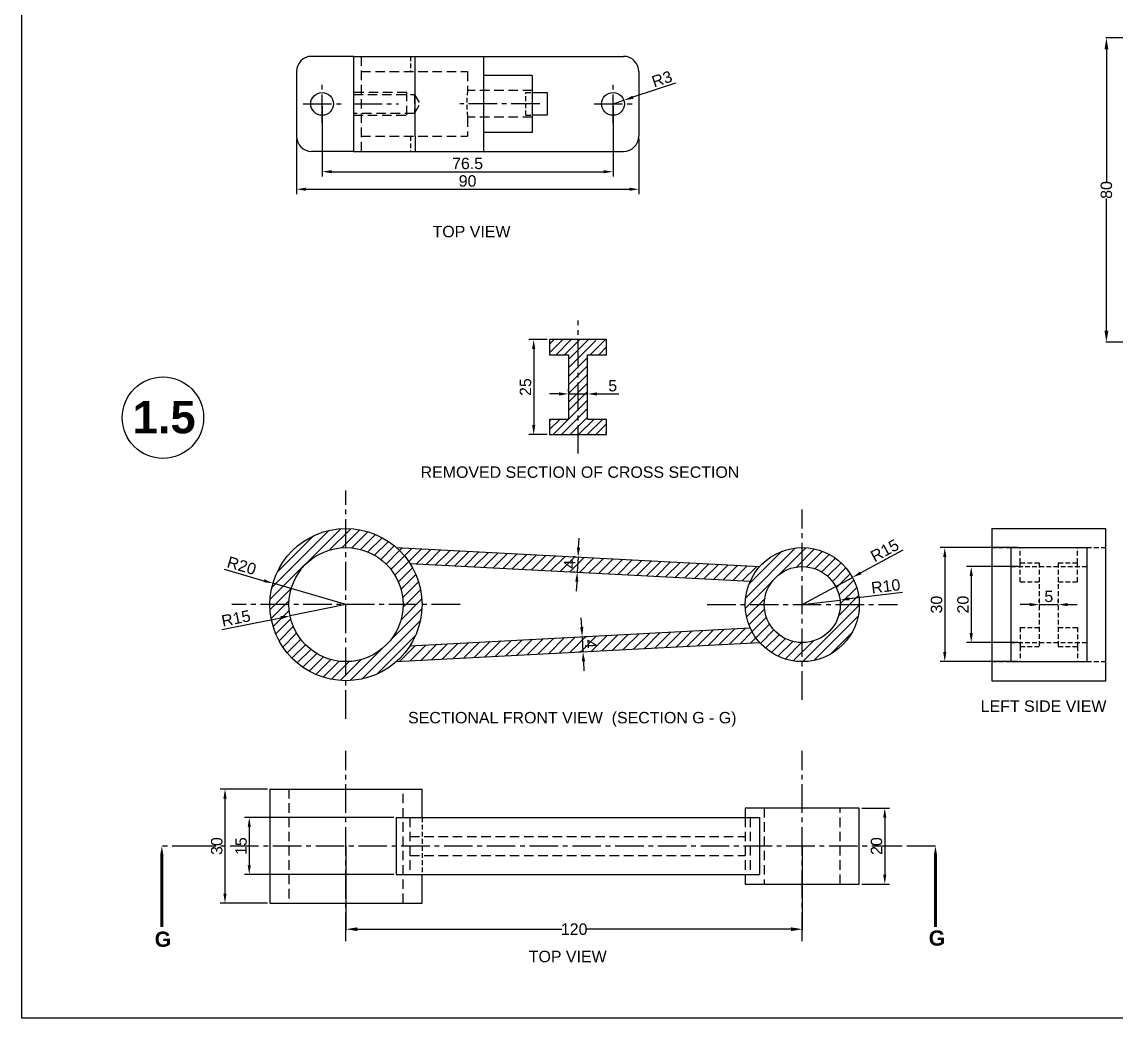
# Model space of a CAD drawing. Header units: inches. Extents: x 24 to 2004, y 12 to 434.
# Drawn here: x 1410.4 to 1698.1, y 11.9 to 273.8 of the extents above; entities that cross this region are included whole.
import ezdxf

# ---------------------------------------------------------------- set-up
doc = ezdxf.new("R2010")
doc.units = ezdxf.units.IN
doc.header["$LTSCALE"] = 10
doc.header["$MEASUREMENT"] = 0
for name, pattern in [('CENTER2', [1.125, 0.75, -0.125, 0.125, -0.125]), ('HIDDEN', [0.375, 0.25, -0.125]), ('HIDDEN2', [0.1875, 0.125, -0.0625])]:
    doc.linetypes.add(name, pattern=pattern)
doc.styles.get("Standard").update_dxf_attribs({"font": 'arial.ttf'})
doc.dimstyles.new('ISO-25', dxfattribs={"dimtxt": 3, "dimasz": 2.5, "dimexe": 1.25, "dimexo": 0.625, "dimtad": 1, "dimdsep": 46, "dimtxsty": 'Standard', "dimcen": 2.5, "dimclrd": 3, "dimclre": 3, "dimclrt": 3, "dimadec": 0, "dimazin": 0, "dimtfac": 1, "dimtmove": 0, "dimatfit": 3, "dimfxl": 1, "dimarcsym": 0})
doc.dimstyles.get("Standard").update_dxf_attribs({"dimtxt": 3, "dimasz": 3, "dimexe": 0.18, "dimexo": 0.0625, "dimgap": 0.09, "dimtad": 0, "dimtoh": 1, "dimdec": 0, "dimzin": 0, "dimdsep": 46, "dimtxsty": 'Standard', "dimcen": 0.09, "dimclrd": 3, "dimclre": 3, "dimclrt": 3, "dimadec": 0, "dimazin": 0, "dimtfac": 1, "dimtdec": 0, "dimtofl": 0, "dimtmove": 0, "dimatfit": 3, "dimfxl": 1, "dimtfillclr": 256, "dimtolj": 1, "dimtzin": 0, "dimarcsym": 0})

# ---------------------------------------------------------------- blocks, each defined once
blk = doc.blocks.new('*D93')
at = {"color": 3, "lineweight": -2, "transparency": 16777216}
for p, q in [((1582.25, 257.73), (1571.04, 254.02)), ((1565.82, 252.29), (1568.67, 253.23))]:
    blk.add_line(p, q, dxfattribs=at)
at = {"color": 3, "transparency": 16777216}
blk.add_solid([(1570.91, 254.41), (1571.17, 253.62), (1568.67, 253.23)], dxfattribs=at)
at = {"layer": 'Defpoints', "color": 0, "transparency": 16777216}
for p in [(1568.67, 253.23), (1565.82, 252.29)]:
    blk.add_point(p, dxfattribs=at)
at = {"color": 3, "transparency": 16777216, "insert": (1578.68, 258.82), "char_height": 3, "attachment_point": 5, "rotation": 18.3329}
blk.add_mtext('R3', dxfattribs=at)
blk = doc.blocks.new('*D94')
at = {"color": 3, "lineweight": -2, "transparency": 16777216}
for p, q in [((1482.57, 243.16), (1482.57, 228.59)), ((1572.57, 243.16), (1572.57, 228.59)), ((1485.07, 229.84), (1570.07, 229.84))]:
    blk.add_line(p, q, dxfattribs=at)
at = {"color": 3, "transparency": 16777216}
for points in [[(1485.07, 230.26), (1485.07, 229.42), (1482.57, 229.84)], [(1570.07, 230.26), (1570.07, 229.42), (1572.57, 229.84)]]:
    blk.add_solid(points, dxfattribs=at)
at = {"layer": 'Defpoints', "color": 0, "transparency": 16777216}
for p in [(1482.57, 243.79), (1572.57, 243.79), (1572.57, 229.84)]:
    blk.add_point(p, dxfattribs=at)
at = {"color": 3, "transparency": 16777216, "insert": (1527.57, 232), "char_height": 3, "attachment_point": 5}
blk.add_mtext('90', dxfattribs=at)
blk = doc.blocks.new('*D95')
at = {"color": 3, "lineweight": -2, "transparency": 16777216}
for p, q in [((1489.32, 251.66), (1489.32, 233.2)), ((1565.82, 251.66), (1565.82, 233.2)), ((1491.82, 234.45), (1563.32, 234.45))]:
    blk.add_line(p, q, dxfattribs=at)
at = {"color": 3, "transparency": 16777216}
for points in [[(1491.82, 234.87), (1491.82, 234.04), (1489.32, 234.45)], [(1563.32, 234.87), (1563.32, 234.04), (1565.82, 234.45)]]:
    blk.add_solid(points, dxfattribs=at)
at = {"layer": 'Defpoints', "color": 0, "transparency": 16777216}
for p in [(1489.32, 252.29), (1565.82, 252.29), (1565.82, 234.45)]:
    blk.add_point(p, dxfattribs=at)
at = {"color": 3, "transparency": 16777216, "insert": (1527.57, 236.61), "char_height": 3, "attachment_point": 5}
blk.add_mtext('76.5', dxfattribs=at)
blk = doc.blocks.new('*D96')
at = {"color": 3, "lineweight": -2, "transparency": 16777216}
for p, q in [((1463.52, 129.97), (1473.99, 126.91)), ((1495.59, 120.62), (1476.39, 126.22))]:
    blk.add_line(p, q, dxfattribs=at)
at = {"color": 3, "transparency": 16777216}
blk.add_solid([(1474.11, 127.31), (1473.87, 126.51), (1476.39, 126.22)], dxfattribs=at)
at = {"layer": 'Defpoints', "color": 0, "transparency": 16777216}
for p in [(1476.39, 126.22), (1495.59, 120.62)]:
    blk.add_point(p, dxfattribs=at)
at = {"color": 3, "transparency": 16777216, "insert": (1468.16, 130.86), "char_height": 3, "attachment_point": 5, "rotation": 343.7531}
blk.add_mtext('R20', dxfattribs=at)
blk = doc.blocks.new('*D97')
at = {"color": 3, "lineweight": -2, "transparency": 16777216}
for p, q in [((1642.01, 134.96), (1630.97, 128.97)), ((1615.59, 120.62), (1628.77, 127.78))]:
    blk.add_line(p, q, dxfattribs=at)
at = {"color": 3, "transparency": 16777216}
blk.add_solid([(1630.77, 129.33), (1631.17, 128.6), (1628.77, 127.78)], dxfattribs=at)
at = {"layer": 'Defpoints', "color": 0, "transparency": 16777216}
for p in [(1628.77, 127.78), (1615.59, 120.62)]:
    blk.add_point(p, dxfattribs=at)
at = {"color": 3, "transparency": 16777216, "insert": (1637.27, 134.84), "char_height": 3, "attachment_point": 5, "rotation": 28.4944}
blk.add_mtext('R15', dxfattribs=at)
blk = doc.blocks.new('*D98')
at = {"color": 3, "lineweight": -2, "transparency": 16777216}
for p, q in [((1474.97, 72.13), (1462.52, 72.13)), ((1463.77, 69.63), (1463.77, 44.63)), ((1474.97, 42.13), (1462.52, 42.13))]:
    blk.add_line(p, q, dxfattribs=at)
at = {"color": 3, "transparency": 16777216}
for points in [[(1463.35, 69.63), (1464.19, 69.63), (1463.77, 72.13)], [(1463.35, 44.63), (1464.19, 44.63), (1463.77, 42.13)]]:
    blk.add_solid(points, dxfattribs=at)
at = {"layer": 'Defpoints', "color": 0, "transparency": 16777216}
for p in [(1475.59, 72.13), (1463.77, 42.13), (1475.59, 42.13)]:
    blk.add_point(p, dxfattribs=at)
at = {"color": 3, "transparency": 16777216, "insert": (1461.61, 57.13), "char_height": 3, "attachment_point": 5, "rotation": 90}
blk.add_mtext('30', dxfattribs=at)
blk = doc.blocks.new('*D99')
at = {"color": 3, "lineweight": -2, "transparency": 16777216}
for p, q in [((1631.22, 67.13), (1638.53, 67.13)), ((1637.28, 64.63), (1637.28, 49.63)), ((1631.22, 47.13), (1638.53, 47.13))]:
    blk.add_line(p, q, dxfattribs=at)
at = {"color": 3, "transparency": 16777216}
for points in [[(1636.86, 64.63), (1637.69, 64.63), (1637.28, 67.13)], [(1636.86, 49.63), (1637.69, 49.63), (1637.28, 47.13)]]:
    blk.add_solid(points, dxfattribs=at)
at = {"layer": 'Defpoints', "color": 0, "transparency": 16777216}
for p in [(1630.59, 67.13), (1630.59, 47.13), (1637.28, 47.13)]:
    blk.add_point(p, dxfattribs=at)
at = {"color": 3, "transparency": 16777216, "insert": (1635.12, 57.13), "char_height": 3, "attachment_point": 5, "rotation": 90}
blk.add_mtext('20', dxfattribs=at)
blk = doc.blocks.new('*D100')
at = {"color": 3, "lineweight": -2, "transparency": 16777216}
for p, q in [((1495.59, 120.62), (1480.89, 117.66)), ((1462.94, 114.06), (1478.43, 117.17))]:
    blk.add_line(p, q, dxfattribs=at)
at = {"color": 3, "transparency": 16777216}
blk.add_solid([(1478.35, 117.58), (1478.52, 116.76), (1480.89, 117.66)], dxfattribs=at)
at = {"layer": 'Defpoints', "color": 0, "transparency": 16777216}
for p in [(1495.59, 120.62), (1480.89, 117.66)]:
    blk.add_point(p, dxfattribs=at)
at = {"color": 3, "transparency": 16777216, "insert": (1466.65, 117), "char_height": 3, "attachment_point": 5, "rotation": 11.3661}
blk.add_mtext('R15', dxfattribs=at)
blk = doc.blocks.new('*D101')
at = {"color": 3, "lineweight": -2, "transparency": 16777216}
for p, q in [((1641.97, 123.81), (1628, 122.12)), ((1615.59, 120.62), (1625.52, 121.82))]:
    blk.add_line(p, q, dxfattribs=at)
at = {"color": 3, "transparency": 16777216}
blk.add_solid([(1627.95, 122.53), (1628.05, 121.71), (1625.52, 121.82)], dxfattribs=at)
at = {"layer": 'Defpoints', "color": 0, "transparency": 16777216}
for p in [(1625.52, 121.82), (1615.59, 120.62)]:
    blk.add_point(p, dxfattribs=at)
at = {"color": 3, "transparency": 16777216, "insert": (1637.54, 125.45), "char_height": 3, "attachment_point": 5, "rotation": 6.8965}
blk.add_mtext('R10', dxfattribs=at)
blk = doc.blocks.new('*D102')
at = {"color": 3, "lineweight": -2, "transparency": 16777216}
for p, q in [((1556.75, 135.62), (1556.88, 138.11)), ((1555.99, 133.15), (1555.37, 133.18)), ((1556.62, 133.12), (1556.41, 129.13)), ((1555.78, 129.16), (1555.16, 129.19)), ((1556.28, 126.63), (1556.15, 124.13))]:
    blk.add_line(p, q, dxfattribs=at)
at = {"color": 3, "transparency": 16777216}
for points in [[(1556.33, 135.64), (1557.16, 135.59), (1556.62, 133.12)], [(1555.86, 126.65), (1556.69, 126.61), (1556.41, 129.13)]]:
    blk.add_solid(points, dxfattribs=at)
at = {"layer": 'Defpoints', "color": 0, "transparency": 16777216}
for p in [(1556.62, 133.12), (1556.41, 129.13), (1556.41, 129.13)]:
    blk.add_point(p, dxfattribs=at)
at = {"color": 3, "transparency": 16777216, "insert": (1554.39, 131.23), "char_height": 3, "attachment_point": 5, "rotation": 87.0058}
blk.add_mtext('4', dxfattribs=at)
blk = doc.blocks.new('*D103')
at = {"color": 3, "lineweight": -2, "transparency": 16777216}
for p, q in [((1557.58, 114.68), (1557.45, 117.18)), ((1558.33, 112.22), (1558.96, 112.25)), ((1557.71, 112.18), (1557.92, 108.19)), ((1557.3, 108.16), (1556.67, 108.12)), ((1558.05, 105.69), (1558.18, 103.19))]:
    blk.add_line(p, q, dxfattribs=at)
at = {"color": 3, "transparency": 16777216}
for points in [[(1558, 114.7), (1557.16, 114.66), (1557.71, 112.18)], [(1558.47, 105.71), (1557.63, 105.67), (1557.92, 108.19)]]:
    blk.add_solid(points, dxfattribs=at)
at = {"layer": 'Defpoints', "color": 0, "transparency": 16777216}
for p in [(1557.71, 112.18), (1557.92, 108.19), (1557.92, 108.19)]:
    blk.add_point(p, dxfattribs=at)
at = {"color": 3, "transparency": 16777216, "insert": (1559.94, 110.3), "char_height": 3, "attachment_point": 5, "rotation": 272.9942}
blk.add_mtext('4', dxfattribs=at)
blk = doc.blocks.new('*D104')
at = {"color": 3, "lineweight": -2, "transparency": 16777216}
for p, q in [((1508.19, 64.63), (1468.9, 64.63)), ((1470.15, 62.13), (1470.15, 52.13)), ((1508.19, 49.63), (1468.9, 49.63))]:
    blk.add_line(p, q, dxfattribs=at)
at = {"color": 3, "transparency": 16777216}
for points in [[(1469.74, 62.13), (1470.57, 62.13), (1470.15, 64.63)], [(1469.74, 52.13), (1470.57, 52.13), (1470.15, 49.63)]]:
    blk.add_solid(points, dxfattribs=at)
at = {"layer": 'Defpoints', "color": 0, "transparency": 16777216}
for p in [(1508.82, 64.63), (1470.15, 49.63), (1508.82, 49.63)]:
    blk.add_point(p, dxfattribs=at)
at = {"color": 3, "transparency": 16777216, "insert": (1468, 57.13), "char_height": 3, "attachment_point": 5, "rotation": 90}
blk.add_mtext('15', dxfattribs=at)
blk = doc.blocks.new('*D105')
at = {"color": 3, "lineweight": -2, "transparency": 16777216}
for p, q in [((1672.3, 135.62), (1651.81, 135.62)), ((1653.06, 133.12), (1653.06, 108.12)), ((1672.3, 105.62), (1651.81, 105.62))]:
    blk.add_line(p, q, dxfattribs=at)
at = {"color": 3, "transparency": 16777216}
for points in [[(1652.64, 133.12), (1653.47, 133.12), (1653.06, 135.62)], [(1652.64, 108.12), (1653.47, 108.12), (1653.06, 105.62)]]:
    blk.add_solid(points, dxfattribs=at)
at = {"layer": 'Defpoints', "color": 0, "transparency": 16777216}
for p in [(1672.92, 135.62), (1653.06, 105.62), (1672.92, 105.62)]:
    blk.add_point(p, dxfattribs=at)
at = {"color": 3, "transparency": 16777216, "insert": (1650.9, 120.62), "char_height": 3, "attachment_point": 5, "rotation": 90}
blk.add_mtext('30', dxfattribs=at)
blk = doc.blocks.new('*D106')
at = {"color": 3, "lineweight": -2, "transparency": 16777216}
for p, q in [((1672.3, 130.62), (1658.77, 130.62)), ((1660.02, 128.12), (1660.02, 113.12)), ((1672.3, 110.62), (1658.77, 110.62))]:
    blk.add_line(p, q, dxfattribs=at)
at = {"color": 3, "transparency": 16777216}
for points in [[(1659.6, 128.12), (1660.43, 128.12), (1660.02, 130.62)], [(1659.6, 113.12), (1660.43, 113.12), (1660.02, 110.62)]]:
    blk.add_solid(points, dxfattribs=at)
at = {"layer": 'Defpoints', "color": 0, "transparency": 16777216}
for p in [(1672.92, 130.62), (1660.02, 110.62), (1672.92, 110.62)]:
    blk.add_point(p, dxfattribs=at)
at = {"color": 3, "transparency": 16777216, "insert": (1657.86, 120.62), "char_height": 3, "attachment_point": 5, "rotation": 90}
blk.add_mtext('20', dxfattribs=at)
blk = doc.blocks.new('*D107')
at = {"color": 3, "lineweight": -2, "transparency": 16777216}
for p, q in [((1677.92, 121.24), (1677.92, 121.87)), ((1682.92, 121.24), (1682.92, 121.87)), ((1675.42, 120.62), (1672.92, 120.62)), ((1677.92, 120.62), (1682.92, 120.62)), ((1685.42, 120.62), (1687.92, 120.62))]:
    blk.add_line(p, q, dxfattribs=at)
at = {"color": 3, "transparency": 16777216}
for points in [[(1675.42, 121.04), (1675.42, 120.2), (1677.92, 120.62)], [(1685.42, 121.04), (1685.42, 120.2), (1682.92, 120.62)]]:
    blk.add_solid(points, dxfattribs=at)
at = {"layer": 'Defpoints', "color": 0, "transparency": 16777216}
for p in [(1677.92, 120.62), (1682.92, 120.62), (1682.92, 120.62)]:
    blk.add_point(p, dxfattribs=at)
at = {"color": 3, "transparency": 16777216, "insert": (1680.42, 122.77), "char_height": 3, "attachment_point": 5}
blk.add_mtext('5', dxfattribs=at)
blk = doc.blocks.new('*D108')
at = {"color": 3, "lineweight": -2, "transparency": 16777216}
for p, q in [((1551.62, 176.02), (1549.12, 176.02)), ((1554.12, 176.64), (1554.12, 177.27)), ((1554.12, 176.02), (1559.12, 176.02)), ((1559.12, 176.64), (1559.12, 177.27)), ((1561.62, 176.02), (1567.35, 176.02))]:
    blk.add_line(p, q, dxfattribs=at)
at = {"color": 3, "transparency": 16777216}
for points in [[(1551.62, 176.43), (1551.62, 175.6), (1554.12, 176.02)], [(1561.62, 176.43), (1561.62, 175.6), (1559.12, 176.02)]]:
    blk.add_solid(points, dxfattribs=at)
at = {"layer": 'Defpoints', "color": 0, "transparency": 16777216}
for p in [(1554.12, 176.02), (1559.12, 176.02), (1559.12, 176.02)]:
    blk.add_point(p, dxfattribs=at)
at = {"color": 3, "transparency": 16777216, "insert": (1565.73, 178.17), "char_height": 3, "attachment_point": 5}
blk.add_mtext('5', dxfattribs=at)
blk = doc.blocks.new('*D109')
at = {"color": 3, "lineweight": -2, "transparency": 16777216}
for p, q in [((1548.49, 190.32), (1543.71, 190.32)), ((1544.96, 187.82), (1544.96, 167.82)), ((1548.49, 165.32), (1543.71, 165.32))]:
    blk.add_line(p, q, dxfattribs=at)
at = {"color": 3, "transparency": 16777216}
for points in [[(1544.54, 187.82), (1545.38, 187.82), (1544.96, 190.32)], [(1544.54, 167.82), (1545.38, 167.82), (1544.96, 165.32)]]:
    blk.add_solid(points, dxfattribs=at)
at = {"layer": 'Defpoints', "color": 0, "transparency": 16777216}
for p in [(1549.12, 190.32), (1544.96, 165.32), (1549.12, 165.32)]:
    blk.add_point(p, dxfattribs=at)
at = {"color": 3, "transparency": 16777216, "insert": (1542.8, 177.82), "char_height": 3, "attachment_point": 5, "rotation": 90}
blk.add_mtext('25', dxfattribs=at)
blk = doc.blocks.new('*D110')
at = {"color": 3, "lineweight": -2, "transparency": 16777216}
for p, q in [((1495.59, 57.07), (1495.59, 35.08)), ((1615.59, 57.07), (1615.59, 35.08)), ((1498.59, 35.26), (1552.33, 35.26)), ((1612.59, 35.26), (1558.85, 35.26))]:
    blk.add_line(p, q, dxfattribs=at)
at = {"color": 3, "transparency": 16777216}
for points in [[(1498.59, 35.76), (1498.59, 34.76), (1495.59, 35.26)], [(1612.59, 35.76), (1612.59, 34.76), (1615.59, 35.26)]]:
    blk.add_solid(points, dxfattribs=at)
at = {"layer": 'Defpoints', "color": 0, "transparency": 16777216}
for p in [(1495.59, 57.13), (1615.59, 57.13), (1615.59, 35.26)]:
    blk.add_point(p, dxfattribs=at)
at = {"color": 3, "transparency": 16777216, "insert": (1555.59, 35.26), "char_height": 3, "attachment_point": 5}
blk.add_mtext('\\A1;120', dxfattribs=at)
blk = doc.blocks.new('*D123')
at = {"color": 3, "lineweight": -2, "transparency": 16777216}
for p, q in [((1726.22, 269.65), (1695.39, 269.65)), ((1695.57, 266.65), (1695.57, 231.89)), ((1695.57, 192.65), (1695.57, 227.41)), ((1726.22, 189.65), (1695.39, 189.65))]:
    blk.add_line(p, q, dxfattribs=at)
at = {"color": 3, "transparency": 16777216}
for points in [[(1695.07, 266.65), (1696.07, 266.65), (1695.57, 269.65)], [(1695.07, 192.65), (1696.07, 192.65), (1695.57, 189.65)]]:
    blk.add_solid(points, dxfattribs=at)
at = {"layer": 'Defpoints', "color": 0, "transparency": 16777216}
for p in [(1726.28, 269.65), (1695.57, 189.65), (1726.28, 189.65)]:
    blk.add_point(p, dxfattribs=at)
at = {"color": 3, "transparency": 16777216, "insert": (1695.57, 229.65), "char_height": 3, "attachment_point": 5, "rotation": 90}
blk.add_mtext('\\A1;80', dxfattribs=at)

msp = doc.modelspace()

# ---------------------------------------------------------------- hatches: boundary and pattern name
h = msp.add_hatch()
h.set_pattern_fill('ANSI31', color=3, scale=0.5)
h.set_pattern_definition([(45, (-835.3774, -1589.2287), (-1.122532, 1.122532), [])])
h.paths.add_polyline_path([(1559.115, 186.182), (1549.115, 186.706), (1549.115, 186.319), (1554.115, 186.319), (1554.115, 169.319), (1549.115, 169.319), (1549.115, 168.932), (1559.115, 169.455)])
h.paths.add_polyline_path([(1564.115, 189.926), (1556.615, 190.319), (1549.115, 190.319), (1549.115, 186.706), (1559.115, 186.182), (1559.115, 186.319), (1564.115, 186.319)])
h.paths.add_polyline_path([(1564.115, 169.319), (1559.115, 169.319), (1559.115, 169.455), (1549.115, 168.932), (1549.115, 165.319), (1556.615, 165.319), (1564.115, 165.711)])
h = msp.add_hatch()
h.set_pattern_fill('ANSI31', color=3)
h.set_pattern_definition([(45, (-835.3774, -1589.2287), (-2.245064, 2.245064), [])])
h.paths.add_polyline_path([(1564.115, 165.711), (1556.615, 165.319), (1564.115, 165.319)])
h.paths.add_polyline_path([(1564.115, 190.319), (1556.615, 190.319), (1564.115, 189.926)])
h = msp.add_hatch()
h.set_pattern_fill('ANSI31', color=3, scale=15)
h.set_pattern_definition([(45, (17.6044, -211.724), (-1.3258252, 1.3258252), [])])
h.paths.add_polyline_path([(1475.591, 120.62, 1), (1515.591, 120.62, 1)])
h.paths.add_polyline_path([(1510.591, 120.62, -1), (1480.591, 120.62, -1)], flags=16)
h.paths.add_polyline_path([(1600.591, 120.62, 1), (1630.591, 120.62, 1)])
h.paths.add_polyline_path([(1625.591, 120.62, -1), (1605.591, 120.62, -1)], flags=16)
h.paths.add_polyline_path([(1604.411, 130.62), (1508.82, 135.62, -0.0694254), (1512.42, 131.426), (1601.899, 126.746, -0.0774125)])
h.paths.add_polyline_path([(1601.899, 114.494), (1512.42, 109.813, -0.0694254), (1508.82, 105.62), (1604.411, 110.62, -0.0774125)])

# ---------------------------------------------------------------- linework, layer by layer
for p, q in [((1410.358, 11.889), (1410.358, 431.889)), ((1497.571, 264.788), (1486.571, 264.788)), ((1497.571, 264.788), (1497.571, 239.788)), ((1497.571, 264.788), (1544.571, 264.788)), ((1513.819, 260.788), (1513.819, 264.788)), ((1531.758, 264.788), (1531.758, 239.788)), ((1544.571, 264.788), (1568.571, 264.788)), ((1482.571, 260.788), (1482.571, 243.788)), ((1513.819, 243.788), (1513.819, 260.788)), ((1544.571, 259.788), (1531.758, 259.788)), ((1544.571, 259.788), (1544.571, 244.788)), ((1572.571, 260.788), (1572.571, 243.788)), ((1544.571, 255.288), (1548.539, 255.288)), ((1548.539, 255.288), (1548.539, 249.288)), ((1548.539, 249.288), (1544.571, 249.288)), ((1544.571, 244.788), (1531.758, 244.788)), ((1513.819, 243.788), (1513.819, 239.788)), ((1497.571, 239.788), (1486.571, 239.788)), ((1497.571, 239.788), (1544.571, 239.788)), ((1544.571, 239.788), (1568.571, 239.788)), ((1564.115, 190.319), (1549.115, 190.319)), ((1549.115, 190.319), (1549.115, 186.319)), ((1564.115, 186.319), (1564.115, 190.319)), ((1549.115, 186.319), (1554.115, 186.319)), ((1554.115, 186.319), (1554.115, 169.319)), ((1559.115, 169.319), (1559.115, 186.319)), ((1559.115, 186.319), (1564.115, 186.319)), ((1554.115, 169.319), (1549.115, 169.319)), ((1549.115, 169.319), (1549.115, 165.319)), ((1564.115, 169.319), (1559.115, 169.319)), ((1564.115, 165.319), (1564.115, 169.319)), ((1549.115, 165.319), (1564.115, 165.319)), ((1665.421, 140.62), (1695.421, 140.62)), ((1665.421, 140.62), (1665.421, 100.62)), ((1695.421, 100.62), (1695.421, 140.62)), ((1508.82, 135.62), (1604.411, 130.62)), ((1670.421, 135.62), (1690.421, 135.62)), ((1670.421, 135.62), (1670.421, 105.62)), ((1690.421, 135.62), (1690.421, 105.62)), ((1512.42, 131.426), (1601.899, 126.746)), ((1512.42, 109.813), (1601.899, 114.494)), ((1508.82, 105.62), (1604.411, 110.62)), ((1670.421, 105.62), (1690.421, 105.62)), ((1665.421, 100.62), (1695.421, 100.62)), ((1475.591, 72.129), (1515.591, 72.129)), ((1475.591, 72.129), (1475.591, 42.129)), ((1515.591, 64.629), (1515.591, 72.129)), ((1600.591, 67.129), (1600.591, 64.629)), ((1630.591, 67.129), (1600.591, 67.129)), ((1630.591, 47.129), (1630.591, 67.129)), ((1508.82, 64.629), (1508.82, 49.629)), ((1508.82, 64.629), (1604.411, 64.629)), ((1604.358, 64.629), (1604.358, 49.629)), ((1604.358, 59.629), (1604.411, 59.629)), ((1604.358, 54.629), (1604.411, 54.629)), ((1508.82, 49.629), (1604.411, 49.629)), ((1515.591, 42.129), (1515.591, 49.629)), ((1600.591, 49.629), (1600.591, 47.129)), ((1600.591, 47.129), (1630.591, 47.129)), ((1475.591, 42.129), (1515.591, 42.129)), ((2004.358, 11.889), (1410.358, 11.889))]:
    msp.add_line(p, q)
at = {"linetype": 'HIDDEN'}
for p, q in [((1499.571, 264.788), (1499.571, 239.788)), ((1499.571, 260.788), (1527.571, 260.788)), ((1527.571, 260.788), (1527.571, 255.788)), ((1511.571, 255.288), (1497.571, 255.288)), ((1497.571, 254.788), (1513.571, 254.788)), ((1511.571, 249.288), (1511.571, 255.288)), ((1513.571, 254.788), (1513.571, 249.788)), ((1513.571, 254.788), (1515.014, 252.288)), ((1544.571, 255.788), (1527.571, 255.788)), ((1513.571, 249.788), (1515.014, 252.288)), ((1513.571, 249.788), (1497.571, 249.788)), ((1497.571, 249.288), (1511.571, 249.288)), ((1544.571, 248.788), (1527.571, 248.788)), ((1527.571, 248.788), (1527.571, 243.788)), ((1499.571, 243.788), (1527.571, 243.788)), ((1480.591, 72.129), (1480.591, 42.129)), ((1510.591, 42.129), (1510.591, 72.129)), ((1605.591, 67.129), (1605.591, 47.129)), ((1625.591, 47.129), (1625.591, 67.129)), ((1512.42, 64.629), (1512.42, 49.629)), ((1600.591, 64.629), (1600.591, 49.629)), ((1601.899, 64.629), (1601.899, 49.629)), ((1512.42, 59.629), (1600.591, 59.629)), ((1512.42, 54.629), (1600.591, 54.629))]:
    msp.add_line(p, q, dxfattribs=at)
at = {"linetype": 'HIDDEN2'}
for p, q in [((1512.571, 264.788), (1512.571, 260.788)), ((1542.923, 255.288), (1544.571, 255.288)), ((1542.923, 249.288), (1542.923, 255.288)), ((1542.923, 249.288), (1544.571, 249.288)), ((1512.571, 243.788), (1512.571, 239.788)), ((1665.421, 135.62), (1670.421, 135.62)), ((1672.921, 131.62), (1672.921, 135.62)), ((1687.921, 131.62), (1687.921, 135.62)), ((1690.421, 135.62), (1695.421, 135.62)), ((1670.421, 130.62), (1690.421, 130.62)), ((1672.921, 131.62), (1677.921, 131.62)), ((1672.921, 126.62), (1672.921, 131.62)), ((1677.921, 131.62), (1677.921, 109.62)), ((1682.921, 131.62), (1687.921, 131.62)), ((1682.921, 131.62), (1682.921, 109.62)), ((1687.921, 126.62), (1687.921, 131.62)), ((1672.921, 126.62), (1677.921, 126.62)), ((1682.921, 126.62), (1687.921, 126.62)), ((1672.921, 114.62), (1677.921, 114.62)), ((1672.921, 114.62), (1672.921, 109.62)), ((1682.921, 114.62), (1687.921, 114.62)), ((1687.921, 114.62), (1687.921, 109.62)), ((1670.421, 110.62), (1690.421, 110.62)), ((1672.921, 109.62), (1677.921, 109.62)), ((1672.921, 109.62), (1672.921, 105.62)), ((1682.921, 109.62), (1687.921, 109.62)), ((1687.921, 109.62), (1687.921, 105.62)), ((1665.421, 105.62), (1670.421, 105.62)), ((1690.421, 105.62), (1695.421, 105.62)), ((1515.591, 64.629), (1515.591, 49.629))]:
    msp.add_line(p, q, dxfattribs=at)
at = {"linetype": 'CENTER2'}
for p, q in [((1489.321, 247.288), (1489.321, 257.288)), ((1565.821, 247.288), (1565.821, 257.288)), ((1484.321, 252.288), (1494.321, 252.288)), ((1497.571, 252.288), (1509.382, 252.288)), ((1546.571, 252.288), (1525.571, 252.288)), ((1560.821, 252.288), (1570.821, 252.288)), ((1556.615, 160.319), (1556.615, 195.319)), ((1495.591, 90.62), (1495.591, 150.62)), ((1615.591, 95.62), (1615.591, 145.62)), ((1525.591, 120.62), (1465.591, 120.62)), ((1590.591, 120.62), (1640.591, 120.62)), ((1495.591, 32.129), (1495.591, 82.129)), ((1615.591, 32.129), (1615.591, 82.129)), ((1641.375, 57.129), (1457.37, 57.129))]:
    msp.add_line(p, q, dxfattribs=at)
at = {"color": 6, "linetype": 'CENTER2', "lineweight": 30}
for p, q in [((1457.37, 57.129), (1447.154, 57.129)), ((1650.604, 57.129), (1640.388, 57.129))]:
    msp.add_line(p, q, dxfattribs=at)
at = {"color": 6}
for points in [[(1447.154, 57.129, 0, 2.25, 0), (1447.154, 50.879, 0.75, 0.75, 0), (1447.154, 35.879, 0.75, 0.75, 0)], [(1650.604, 57.129, 0, 2.25, 0), (1650.604, 50.879, 0.75, 0.75, 0), (1650.604, 35.879, 0.75, 0.75, 0)]]:
    msp.add_lwpolyline(points, format="xyseb", dxfattribs=at)
for centre, radius in [((1489.321, 252.288), 3), ((1565.821, 252.288), 3), ((1447.445, 169.78), 10.696), ((1495.591, 120.62), 20), ((1495.591, 120.62), 15), ((1615.591, 120.62), 15), ((1615.591, 120.62), 10)]:
    msp.add_circle(centre, radius)
for centre, start, end in [((1486.571, 260.788), 90, 180), ((1568.571, 260.788), 0, 90), ((1486.571, 243.788), 180, 270), ((1568.571, 243.788), 270, 0)]:
    msp.add_arc(centre, 4, start, end)
at = {"linetype": 'HIDDEN2'}
msp.add_arc((1557.366, 252.288), 30, 173.30023, 186.69977, dxfattribs=at)

# ---------------------------------------------------------------- texts
at = {"attachment_point": 1}
for s, width, gutter_width, heights, insert, char_height in [('{\\C3;TOP VIEW}', 38.09507, 12.5, [0], (1518.362, 220.219), 3), ('{\\fArial|b1|i0|c0|p34;1.5}', 38.49365, 2.133, [40.264], (1439.482, 174.188), 8.53308), ('{\\C3;REMOVED SECTION OF CROSS SECTION}', 86.20025, 12.5, [9.693], (1515.212, 156.959), 3), ('{\\C3;LEFT SIDE VIEW}', 34.5331, 12.5, [0], (1662.506, 95.424), 3), ('{\\C3;SECTIONAL FRONT VIEW  (SECTION G - G)}', 105.03318, 12.5, [5.539], (1511.915, 92.398), 3), ('{\\C3;TOP VIEW}', 38.09507, 12.5, [0], (1543.656, 29.589), 3)]:
    msp.add_mtext_dynamic_manual_height_columns(s, width=width, gutter_width=gutter_width, heights=heights, dxfattribs=dict(at, insert=insert, char_height=char_height))
at = {"color": 6, "char_height": 4, "attachment_point": 1}
for insert in [(1445.268, 34.641), (1648.84, 34.946)]:
    msp.add_mtext_dynamic_manual_height_columns('{\\fArial|b1|i0|c0|p34;G}', width=10.91034, gutter_width=1, heights=[0], dxfattribs=dict(at, insert=insert))

# ---------------------------------------------------------------- dimensions: what is measured, and where the dimension line sits
for base, p1, p2, angle, dimstyle, picture, middle in [((1695.574, 189.65), (1726.283, 269.65), (1726.283, 189.65), 90, 'Standard', '*D123', (1695.574, 229.65)), ((1544.961, 165.319), (1549.115, 190.319), (1549.115, 165.319), 270, 'ISO-25', '*D109', (1542.804, 177.819)), ((1653.057, 105.62), (1672.921, 135.62), (1672.921, 105.62), 90, 'ISO-25', '*D105', (1650.899, 120.62)), ((1660.018, 110.62), (1672.921, 130.62), (1672.921, 110.62), 90, 'ISO-25', '*D106', (1657.861, 120.62)), ((1637.276, 47.129), (1630.591, 67.129), (1630.591, 47.129), 90, 'ISO-25', '*D99', (1635.119, 57.129))]:
    dim = msp.add_linear_dim(base=base, p1=p1, p2=p2, angle=angle, dimstyle=dimstyle)
    dim.commit()
    dim.dimension.update_dxf_attribs({"geometry": picture, "text_midpoint": middle})
for center, mpoint, picture, middle in [((1565.821, 252.288), (1568.668, 253.231), '*D93', (1579.362, 256.775)), ((1615.591, 120.62), (1628.774, 127.776), '*D97', (1638.301, 132.947)), ((1615.591, 120.62), (1625.519, 121.82), '*D101', (1637.794, 123.305)), ((1495.591, 120.62), (1480.885, 117.663), '*D100', (1467.078, 114.888))]:
    dim = msp.add_radius_dim(center=center, mpoint=mpoint, dimstyle='ISO-25')
    dim.commit()
    dim.dimension.update_dxf_attribs({"geometry": picture, "text_midpoint": middle, "dimtype": 164})
for base, p1, p2, dimstyle, picture, middle in [((1565.821, 234.453), (1489.321, 252.288), (1565.821, 252.288), 'ISO-25', '*D95', (1527.571, 236.61)), ((1572.571, 229.841), (1482.571, 243.788), (1572.571, 243.788), 'ISO-25', '*D94', (1527.571, 231.998)), ((1682.921, 120.62), (1677.921, 120.62), (1682.921, 120.62), 'ISO-25', '*D107', (1680.421, 122.77)), ((1615.591, 35.257), (1495.591, 57.129), (1615.591, 57.129), 'Standard', '*D110', (1555.591, 35.257))]:
    dim = msp.add_linear_dim(base=base, p1=p1, p2=p2, dimstyle=dimstyle)
    dim.commit()
    dim.dimension.update_dxf_attribs({"geometry": picture, "text_midpoint": middle})
dim = msp.add_linear_dim(base=(1559.115, 176.016), p1=(1554.115, 176.016), p2=(1559.115, 176.016), dimstyle='ISO-25')
dim.commit()
dim.dimension.update_dxf_attribs({"geometry": '*D108', "text_midpoint": (1565.735, 176.016), "dimtype": 160})
for p1, p2, picture, middle in [((1556.615, 133.12), (1556.406, 129.125), '*D102', (1554.389, 131.233)), ((1557.71, 112.182), (1557.919, 108.188), '*D103', (1559.937, 110.296))]:
    dim = msp.add_aligned_dim(p1=p1, p2=p2, distance=0, dimstyle='ISO-25')
    dim.commit()
    dim.dimension.update_dxf_attribs({"geometry": picture, "text_midpoint": middle})
dim = msp.add_radius_dim(center=(1495.591, 120.62), mpoint=(1476.39, 126.215), dimstyle='ISO-25')
dim.commit()
dim.dimension.update_dxf_attribs({"geometry": '*D96', "text_midpoint": (1468.157, 130.861)})
for base, p1, p2, picture, middle in [((1463.769, 42.129), (1475.591, 72.129), (1475.591, 42.129), '*D98', (1463.769, 57.129)), ((1470.152, 49.629), (1508.82, 64.629), (1508.82, 49.629), '*D104', (1470.152, 57.129))]:
    dim = msp.add_linear_dim(base=base, p1=p1, p2=p2, angle=90, dimstyle='ISO-25')
    dim.commit()
    dim.dimension.update_dxf_attribs({"geometry": picture, "text_midpoint": middle, "dimtype": 160})

doc.saveas('drawing.dxf')
